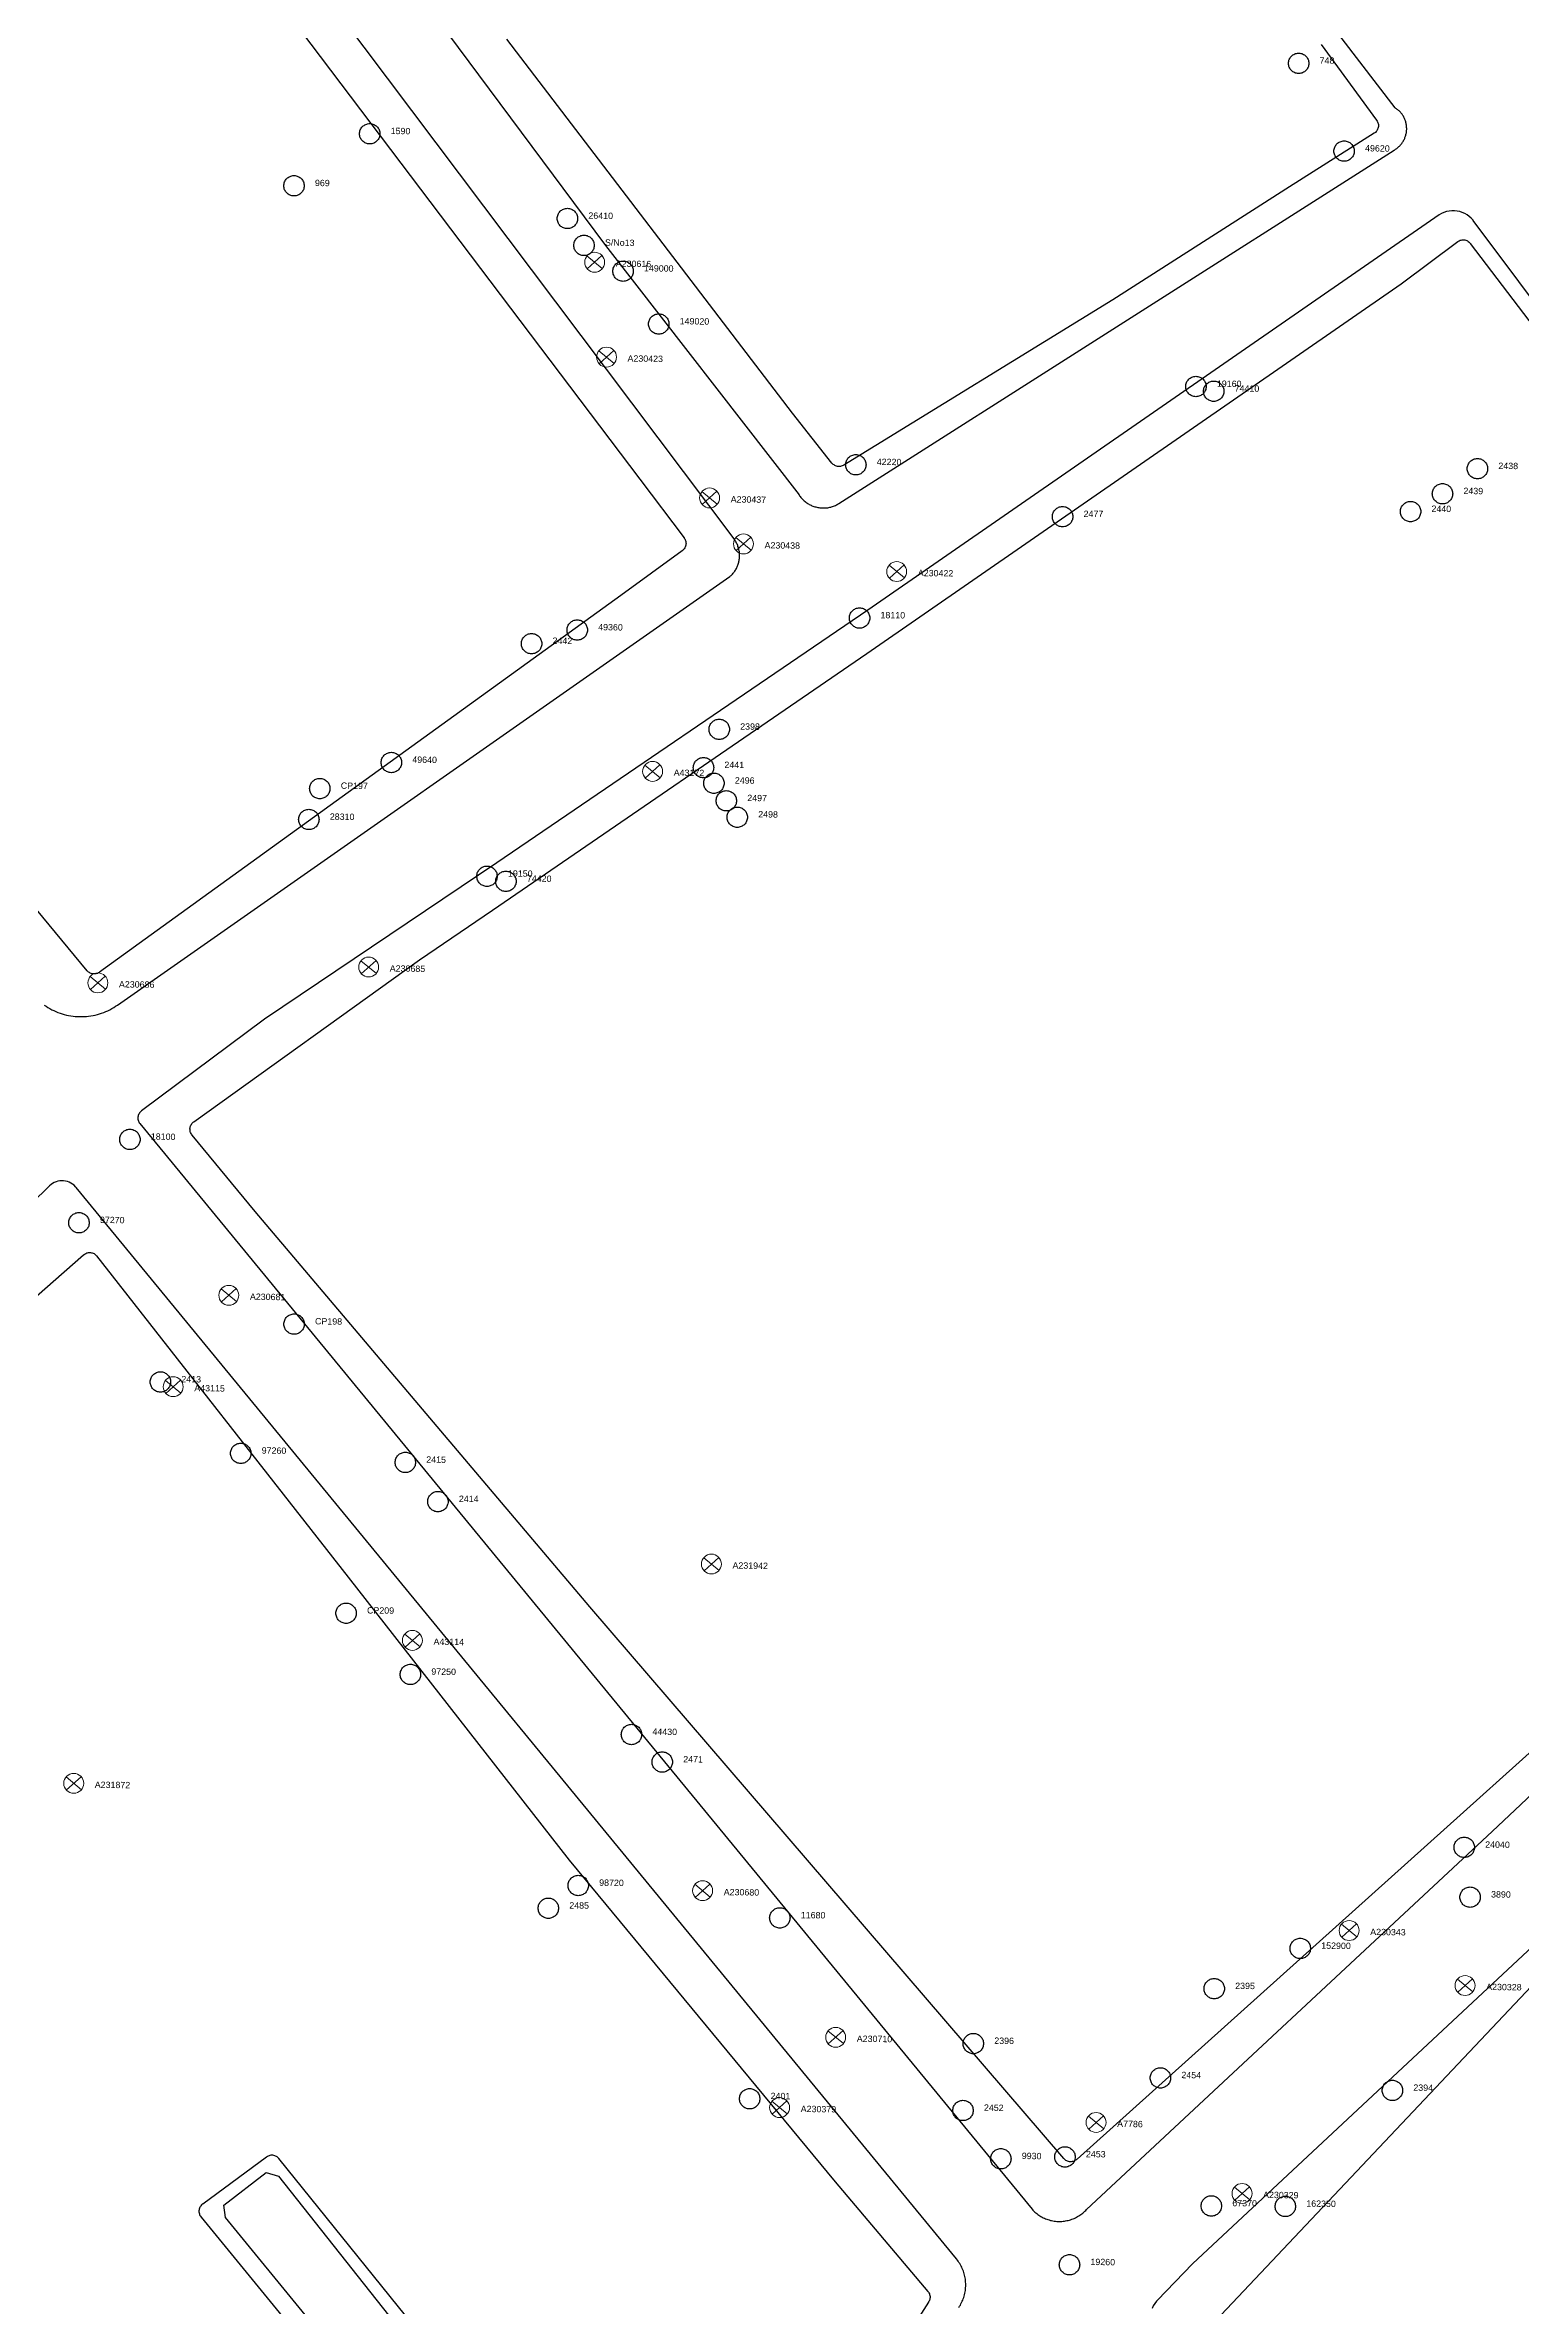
# Model space of a CAD drawing. Header units: millimetres. Extents: x 676447 to 689606, y 7455628 to 7463967.
# Drawn here: x 685771 to 685934, y 7458532.3 to 7458782 of the extents above; entities that cross this region are included whole.
import ezdxf

# ---------------------------------------------------------------- set-up
doc = ezdxf.new("R2010")
doc.units = ezdxf.units.MM
doc.header["$LTSCALE"] = 0.1
doc.header["$MEASUREMENT"] = 0
doc.linetypes.add('PHANTOM2', pattern=[1.25, 0.625, -0.125, 0.125, -0.125, 0.125, -0.125])
doc.layers.add('10.4-Postes', color=1, linetype='Continuous', lineweight=0)
for name, color, linetype in [('Caixas Subterrâneas', 5, 'Continuous'), ('LEGENDAS_INFRAESTRUTURAS', 7, 'Continuous'), ('MUB_MEIOFIO', 7, 'Continuous'), ('MUB_QUADRAS', 7, 'Continuous'), ('NOS_DE_INFRAESTRUTURA', 7, 'Continuous')]:
    doc.layers.add(name, color=color, linetype=linetype)
doc.styles.get("Standard").update_dxf_attribs({"font": 'arial.ttf'})

# ---------------------------------------------------------------- blocks, each defined once
blk = doc.blocks.new('MHMZ')
at = {"linetype": 'PHANTOM2'}
blk.add_circle((0, 0), 0.0000101, dxfattribs=at)
blk = doc.blocks.new('PTPT')
at = {"layer": '10.4-Postes', "color": 1, "linetype": 'PHANTOM2'}
for points in [[(-0.0000079, 0.0000104), (0.0000075, -0.000002)], [(0.000007, 0.0000109), (-0.0000074, -0.0000025)]]:
    blk.add_lwpolyline(points, dxfattribs=at)
at = {"layer": '10.4-Postes', "color": 1}
blk.add_circle((-0.0000002, 0.0000042), 0.00000987, dxfattribs=at)

msp = doc.modelspace()

# ---------------------------------------------------------------- linework, layer by layer
at = {"layer": 'MUB_MEIOFIO', "linetype": 'Continuous'}
for points in [[(685920.05, 7458775.09), (685851.31, 7458864.61)], [(685783.96, 7458825.65), (685832.88, 7458759.89), (685854.23, 7458732.35), (685854.29, 7458732.26), (685854.36, 7458732.17), (685854.42, 7458732.08), (685854.5, 7458732), (685854.57, 7458731.92), (685854.65, 7458731.84), (685854.73, 7458731.76), (685854.81, 7458731.69), (685854.9, 7458731.62), (685854.99, 7458731.55), (685855.08, 7458731.48), (685855.17, 7458731.42), (685855.26, 7458731.36), (685855.36, 7458731.31), (685855.46, 7458731.25), (685855.56, 7458731.21), (685855.66, 7458731.16), (685855.76, 7458731.12), (685855.87, 7458731.08), (685855.97, 7458731.05), (685856.08, 7458731.02), (685856.19, 7458730.99), (685856.3, 7458730.97), (685856.41, 7458730.95), (685856.52, 7458730.93), (685856.63, 7458730.92), (685856.74, 7458730.91), (685856.85, 7458730.91), (685856.96, 7458730.91), (685857.07, 7458730.91), (685857.18, 7458730.92), (685857.29, 7458730.93), (685857.4, 7458730.94), (685857.51, 7458730.96), (685857.62, 7458730.99), (685857.73, 7458731.01), (685857.83, 7458731.04), (685857.94, 7458731.08), (685858.05, 7458731.11), (685858.15, 7458731.15), (685858.25, 7458731.2), (685858.35, 7458731.25), (685858.45, 7458731.3), (685858.55, 7458731.35), (685858.64, 7458731.41), (685919.92, 7458770.41), (685920, 7458770.46), (685920.08, 7458770.51), (685920.16, 7458770.56), (685920.24, 7458770.61), (685920.31, 7458770.67), (685920.38, 7458770.73), (685920.45, 7458770.8), (685920.52, 7458770.86), (685920.58, 7458770.93), (685920.65, 7458771), (685920.71, 7458771.07), (685920.77, 7458771.14), (685920.82, 7458771.22), (685920.87, 7458771.3), (685920.92, 7458771.38), (685920.97, 7458771.46), (685921.02, 7458771.54), (685921.06, 7458771.62), (685921.1, 7458771.71), (685921.13, 7458771.8), (685921.16, 7458771.88), (685921.19, 7458771.97), (685921.22, 7458772.06), (685921.24, 7458772.15), (685921.26, 7458772.25), (685921.28, 7458772.34), (685921.29, 7458772.43), (685921.3, 7458772.52), (685921.31, 7458772.62), (685921.32, 7458772.71), (685921.32, 7458772.81), (685921.31, 7458772.9), (685921.31, 7458772.99), (685921.3, 7458773.09), (685921.29, 7458773.18), (685921.27, 7458773.27), (685921.25, 7458773.36), (685921.23, 7458773.46), (685921.21, 7458773.55), (685921.18, 7458773.64), (685921.15, 7458773.72), (685921.12, 7458773.81), (685921.08, 7458773.9), (685921.04, 7458773.98), (685921, 7458774.07), (685920.95, 7458774.15), (685920.9, 7458774.23), (685920.85, 7458774.31), (685920.8, 7458774.38), (685920.74, 7458774.46), (685920.68, 7458774.53), (685920.62, 7458774.6), (685920.56, 7458774.67), (685920.49, 7458774.74), (685920.42, 7458774.8), (685920.35, 7458774.86), (685920.28, 7458774.92), (685920.2, 7458774.98), (685920.13, 7458775.03), (685920.05, 7458775.09)], [(685770.89, 7458676.03), (685771.1, 7458675.89), (685771.31, 7458675.76), (685771.52, 7458675.64), (685771.74, 7458675.52), (685771.96, 7458675.42), (685772.18, 7458675.32), (685772.41, 7458675.22), (685772.64, 7458675.14), (685772.88, 7458675.06), (685773.11, 7458674.99), (685773.35, 7458674.93), (685773.59, 7458674.88), (685773.83, 7458674.84), (685774.08, 7458674.81), (685774.32, 7458674.78), (685774.57, 7458674.76), (685774.81, 7458674.75), (685775.06, 7458674.75), (685775.31, 7458674.76), (685775.55, 7458674.78), (685775.8, 7458674.81), (685776.04, 7458674.84), (685776.28, 7458674.88), (685776.52, 7458674.93), (685776.76, 7458674.99), (685777, 7458675.06), (685777.23, 7458675.14), (685777.46, 7458675.22), (685777.69, 7458675.31), (685777.92, 7458675.41), (685778.14, 7458675.52), (685778.36, 7458675.64), (685778.57, 7458675.76), (685778.78, 7458675.89), (685778.98, 7458676.03), (685846.59, 7458723.33), (685846.67, 7458723.4), (685846.74, 7458723.47), (685846.82, 7458723.54), (685846.89, 7458723.62), (685846.96, 7458723.7), (685847.02, 7458723.78), (685847.08, 7458723.87), (685847.14, 7458723.95), (685847.2, 7458724.04), (685847.26, 7458724.13), (685847.31, 7458724.22), (685847.35, 7458724.32), (685847.4, 7458724.41), (685847.44, 7458724.51), (685847.48, 7458724.61), (685847.51, 7458724.7), (685847.54, 7458724.8), (685847.57, 7458724.91), (685847.59, 7458725.01), (685847.61, 7458725.11), (685847.63, 7458725.21), (685847.64, 7458725.32), (685847.65, 7458725.42), (685847.66, 7458725.53), (685847.66, 7458725.63), (685847.66, 7458725.74), (685847.66, 7458725.84), (685847.65, 7458725.95), (685847.64, 7458726.05), (685847.62, 7458726.16), (685847.6, 7458726.26), (685847.58, 7458726.36), (685847.56, 7458726.46), (685847.53, 7458726.56), (685847.49, 7458726.66), (685847.46, 7458726.76), (685847.42, 7458726.86), (685847.37, 7458726.96), (685847.33, 7458727.05), (685847.28, 7458727.14), (685847.23, 7458727.23), (685847.17, 7458727.32), (685847.11, 7458727.41), (685847.05, 7458727.49), (685827.38, 7458753.66), (685803.54, 7458785.36)], [(685948.82, 7458735.71), (685928.67, 7458762.65), (685928.64, 7458762.69), (685928.44, 7458762.91), (685928.22, 7458763.1), (685927.98, 7458763.28), (685927.73, 7458763.42), (685927.46, 7458763.54), (685927.18, 7458763.63), (685926.89, 7458763.69), (685926.59, 7458763.73), (685926.3, 7458763.72), (685926, 7458763.69), (685925.72, 7458763.63), (685925.43, 7458763.54), (685925.17, 7458763.42), (685924.91, 7458763.27), (685861.82, 7458719.63), (685820.87, 7458691.72), (685795.23, 7458674.49), (685781.64, 7458664.36), (685781.56, 7458664.29), (685781.49, 7458664.21), (685781.42, 7458664.13), (685781.37, 7458664.04), (685781.32, 7458663.95), (685781.28, 7458663.85), (685781.26, 7458663.75), (685781.24, 7458663.65), (685781.24, 7458663.54), (685781.24, 7458663.44), (685781.26, 7458663.33), (685781.29, 7458663.23), (685781.33, 7458663.14), (685781.38, 7458663.04), (685781.44, 7458662.96), (685879.95, 7458543.08)], [(685871.88, 7458532.24), (685871.96, 7458532.37), (685872.04, 7458532.5), (685872.11, 7458532.64), (685872.18, 7458532.78), (685872.25, 7458532.92), (685872.31, 7458533.06), (685872.36, 7458533.21), (685872.41, 7458533.36), (685872.46, 7458533.5), (685872.5, 7458533.65), (685872.53, 7458533.81), (685872.56, 7458533.96), (685872.59, 7458534.11), (685872.61, 7458534.27), (685872.62, 7458534.42), (685872.63, 7458534.58), (685872.63, 7458534.73), (685872.63, 7458534.89), (685872.62, 7458535.04), (685872.61, 7458535.2), (685872.59, 7458535.35), (685872.57, 7458535.5), (685872.54, 7458535.66), (685872.5, 7458535.81), (685872.46, 7458535.96), (685872.42, 7458536.11), (685872.37, 7458536.25), (685872.31, 7458536.4), (685872.25, 7458536.54), (685872.19, 7458536.68), (685872.12, 7458536.82), (685872.05, 7458536.96), (685871.97, 7458537.09), (685871.89, 7458537.22), (685871.8, 7458537.35), (685871.71, 7458537.48), (685871.61, 7458537.6), (685774.43, 7458655.89), (685774.35, 7458655.98), (685774.19, 7458656.13), (685774.03, 7458656.26), (685773.85, 7458656.37), (685773.66, 7458656.47), (685773.46, 7458656.54), (685773.25, 7458656.59), (685773.04, 7458656.62), (685772.83, 7458656.63), (685772.62, 7458656.61), (685772.41, 7458656.57), (685772.21, 7458656.52), (685772.01, 7458656.44), (685771.82, 7458656.34), (685771.65, 7458656.22), (685771.49, 7458656.08), (685771.34, 7458655.93), (685759.6, 7458644.48)], [(685879.95, 7458543.08), (685880.05, 7458542.98), (685880.15, 7458542.88), (685880.25, 7458542.78), (685880.36, 7458542.69), (685880.47, 7458542.6), (685880.58, 7458542.52), (685880.7, 7458542.44), (685880.82, 7458542.36), (685880.94, 7458542.29), (685881.06, 7458542.22), (685881.19, 7458542.15), (685881.32, 7458542.09), (685881.45, 7458542.04), (685881.58, 7458541.99), (685881.71, 7458541.94), (685881.85, 7458541.9), (685881.98, 7458541.86), (685882.12, 7458541.83), (685882.26, 7458541.81), (685882.4, 7458541.78), (685882.54, 7458541.77), (685882.68, 7458541.75), (685882.82, 7458541.75), (685882.96, 7458541.74), (685883.1, 7458541.74), (685883.24, 7458541.75), (685883.38, 7458541.76), (685883.53, 7458541.78), (685883.66, 7458541.8), (685883.8, 7458541.83), (685883.94, 7458541.86), (685884.08, 7458541.89), (685884.21, 7458541.93), (685884.35, 7458541.98), (685884.48, 7458542.03), (685884.61, 7458542.08), (685884.74, 7458542.14), (685884.86, 7458542.21), (685884.99, 7458542.27), (685885.11, 7458542.35), (685885.23, 7458542.42), (685885.35, 7458542.5), (685885.46, 7458542.59), (685885.57, 7458542.67), (685885.68, 7458542.77), (685885.78, 7458542.86), (685885.88, 7458542.96), (685885.98, 7458543.06), (685930.74, 7458584.8), (686004.85, 7458654.55)], [(686009.06, 7458648.17), (685995.89, 7458635.67), (685976.83, 7458615.82), (685958.85, 7458595.63), (685936.36, 7458573.15), (685897.68, 7458537.07), (685893.8, 7458533.04), (685893.69, 7458532.93), (685893.5, 7458532.68), (685893.33, 7458532.41), (685893.2, 7458532.13)], [(685818.94, 7458507.9), (685790.91, 7458542.17), (685790.72, 7458543.54), (685795.4, 7458547.16), (685796.76, 7458546.73), (685808.91, 7458531.4)]]:
    msp.add_lwpolyline(points, dxfattribs=at)
at = {"layer": 'MUB_QUADRAS', "linetype": 'Continuous'}
for points in [[(685749.58, 7458849.21), (685836.65, 7458734.09), (685841.55, 7458727.6), (685841.56, 7458727.59), (685841.61, 7458727.5), (685841.66, 7458727.41), (685841.7, 7458727.31), (685841.73, 7458727.21), (685841.74, 7458727.1), (685841.75, 7458727), (685841.74, 7458726.9), (685841.73, 7458726.79), (685841.7, 7458726.69), (685841.66, 7458726.59), (685841.61, 7458726.5), (685841.56, 7458726.41), (685841.49, 7458726.33), (685841.42, 7458726.26), (685841.34, 7458726.19), (685834.54, 7458721.25), (685777.01, 7458679.65), (685776.98, 7458679.63), (685776.89, 7458679.57), (685776.79, 7458679.53), (685776.69, 7458679.5), (685776.59, 7458679.47), (685776.49, 7458679.46), (685776.38, 7458679.46), (685776.28, 7458679.47), (685776.17, 7458679.49), (685776.07, 7458679.52), (685775.98, 7458679.56), (685775.89, 7458679.62), (685775.8, 7458679.68), (685775.72, 7458679.75), (685775.65, 7458679.82), (685674.84, 7458801.82)], [(685911.86, 7458782.06), (685918, 7458773.72), (685918.06, 7458773.63), (685918.11, 7458773.54), (685918.15, 7458773.44), (685918.17, 7458773.34), (685918.19, 7458773.23), (685918.2, 7458773.13), (685918.19, 7458773.02), (685918.18, 7458772.92), (685918.15, 7458772.82), (685918.11, 7458772.72), (685918.07, 7458772.63), (685918.01, 7458772.54), (685917.94, 7458772.46), (685917.87, 7458772.38), (685917.79, 7458772.32), (685917.73, 7458772.28), (685908.37, 7458766.38), (685888.88, 7458753.89), (685859.17, 7458735.64), (685859.09, 7458735.59), (685858.99, 7458735.55), (685858.89, 7458735.52), (685858.79, 7458735.5), (685858.68, 7458735.49), (685858.58, 7458735.49), (685858.48, 7458735.5), (685858.37, 7458735.53), (685858.27, 7458735.56), (685858.18, 7458735.6), (685858.09, 7458735.66), (685858.01, 7458735.72), (685857.93, 7458735.79), (685857.86, 7458735.87), (685853.52, 7458741.37), (685821.98, 7458782.67)], [(685787.21, 7458661.68), (685787.15, 7458661.77), (685787.1, 7458661.86), (685787.05, 7458661.95), (685787.02, 7458662.05), (685787, 7458662.16), (685786.99, 7458662.26), (685786.98, 7458662.36), (685786.99, 7458662.47), (685787.02, 7458662.57), (685787.05, 7458662.67), (685787.09, 7458662.77), (685787.14, 7458662.86), (685787.2, 7458662.94), (685787.27, 7458663.02), (685787.35, 7458663.09), (685787.4, 7458663.13), (685812.34, 7458681.03), (685820.39, 7458686.52), (685861.73, 7458714.83), (685920.7, 7458755.64), (685926.95, 7458760.32), (685927.03, 7458760.37), (685927.12, 7458760.42), (685927.22, 7458760.46), (685927.32, 7458760.49), (685927.43, 7458760.51), (685927.53, 7458760.51), (685927.63, 7458760.51), (685927.74, 7458760.5), (685927.84, 7458760.47), (685927.94, 7458760.43), (685928.03, 7458760.39), (685928.12, 7458760.33), (685928.2, 7458760.27), (685928.28, 7458760.19), (685928.34, 7458760.12), (685943.14, 7458740.64)], [(685960.14, 7458616.16), (685884.92, 7458548.61), (685884.86, 7458548.57), (685884.78, 7458548.5), (685884.69, 7458548.45), (685884.6, 7458548.4), (685884.5, 7458548.37), (685884.4, 7458548.34), (685884.29, 7458548.33), (685884.19, 7458548.33), (685884.08, 7458548.33), (685883.98, 7458548.35), (685883.88, 7458548.38), (685883.78, 7458548.42), (685883.69, 7458548.47), (685883.6, 7458548.53), (685883.53, 7458548.6), (685883.45, 7458548.68), (685831.12, 7458609.59), (685794.2, 7458653.25), (685787.21, 7458661.68)], [(685758.4, 7458633.7), (685775.23, 7458648.44), (685775.31, 7458648.51), (685775.4, 7458648.57), (685775.49, 7458648.62), (685775.59, 7458648.66), (685775.69, 7458648.69), (685775.79, 7458648.7), (685775.89, 7458648.71), (685776, 7458648.71), (685776.1, 7458648.69), (685776.2, 7458648.67), (685776.3, 7458648.63), (685776.4, 7458648.59), (685776.49, 7458648.53), (685776.57, 7458648.47), (685776.64, 7458648.39), (685776.68, 7458648.35), (685804.46, 7458612.86), (685828.84, 7458581.63), (685858.22, 7458546.1), (685868.45, 7458534.02), (685868.52, 7458533.94), (685868.57, 7458533.85), (685868.62, 7458533.76), (685868.65, 7458533.66), (685868.67, 7458533.55), (685868.69, 7458533.45), (685868.69, 7458533.35), (685868.68, 7458533.24), (685868.66, 7458533.14), (685868.63, 7458533.04), (685868.59, 7458532.94), (685868.54, 7458532.85), (685868.53, 7458532.84), (685860.32, 7458519.96)], [(685898.33, 7458528.79), (685979.35, 7458614.56)], [(685842.3, 7458492.31), (685796.81, 7458548.68), (685796.77, 7458548.72), (685796.7, 7458548.79), (685796.62, 7458548.86), (685796.53, 7458548.92), (685796.43, 7458548.96), (685796.34, 7458549), (685796.23, 7458549.03), (685796.13, 7458549.04), (685796.03, 7458549.05), (685795.92, 7458549.04), (685795.82, 7458549.02), (685795.72, 7458549), (685795.62, 7458548.96), (685795.53, 7458548.91), (685795.44, 7458548.85), (685788.39, 7458543.66), (685788.35, 7458543.63), (685788.27, 7458543.56), (685788.2, 7458543.48), (685788.14, 7458543.4), (685788.09, 7458543.31), (685788.05, 7458543.21), (685788.01, 7458543.11), (685787.99, 7458543.01), (685787.98, 7458542.91), (685787.98, 7458542.8), (685787.99, 7458542.7), (685788.02, 7458542.59), (685788.05, 7458542.5), (685788.09, 7458542.4), (685788.14, 7458542.31), (685788.21, 7458542.23), (685834.76, 7458485.31)]]:
    msp.add_lwpolyline(points, dxfattribs=at)

# ---------------------------------------------------------------- block references
at = {"layer": 'Caixas Subterrâneas', "color": 40}
for p, xscale, yscale, zscale, rotation in [((685909.39, 7458780), 111319.4907932736, 111319.4907932736, 111319.4907932736, 359.2921380232755), ((685806.83, 7458772.22), 111319.4907932735, 111319.4907932735, 111319.4907932735, 359.2925258376582), ((685914.41, 7458770.31), 111319.4907932736, 111319.4907932736, 111319.4907932736, 359.2921159220984), ((685798.47, 7458766.48), 111319.4907932736, 111319.4907932736, 111319.4907932736, 359.2925558753544), ((685828.66, 7458762.87), 111319.4907932735, 111319.4907932735, 111319.4907932735, 359.292439881209), ((685830.49, 7458759.9), 111319.4907932736, 111319.4907932736, 111319.4907932736, 359.292432019642), ((685834.8, 7458757.05), 111319.4907932736, 111319.4907932736, 111319.4907932736, 359.2924147041298), ((685838.74, 7458751.22), 111319.4907932736, 111319.4907932736, 111319.4907932736, 359.2923979041673), ((685898.05, 7458744.32), 111319.4907932735, 111319.4907932735, 111319.4907932735, 359.2921700956348), ((685900.01, 7458743.8), 111319.4907932736, 111319.4907932736, 111319.4907932736, 359.2921624796392), ((685860.5, 7458735.68), 111319.4907932735, 111319.4907932735, 111319.4907932735, 359.2923102904105), ((685929.13, 7458735.25), 111319.4907932735, 111319.4907932735, 111319.4907932735, 359.2920490345202), ((685925.27, 7458732.48), 111319.4907932736, 111319.4907932736, 111319.4907932736, 359.2920628626504), ((685883.33, 7458729.95), 111319.4907932736, 111319.4907932736, 111319.4907932736, 359.2922216398388), ((685921.75, 7458730.51), 111319.4907932736, 111319.4907932736, 111319.4907932736, 359.2920756543108), ((685860.91, 7458718.76), 111319.4907932735, 111319.4907932735, 111319.4907932735, 359.2923035062532), ((685824.7, 7458715.93), 111319.4907932735, 111319.4907932735, 111319.4907932735, 359.2924404055362), ((685829.74, 7458717.44), 111319.4907932736, 111319.4907932736, 111319.4907932736, 359.2924216982789), ((685845.42, 7458706.47), 111319.4907932736, 111319.4907932736, 111319.4907932736, 359.2923586380443), ((685809.22, 7458702.81), 111319.4907932736, 111319.4907932736, 111319.4907932736, 359.2924952515835), ((685843.68, 7458702.24), 111319.4907932736, 111319.4907932736, 111319.4907932736, 359.2923639463796), ((685801.32, 7458699.93), 111319.4907932736, 111319.4907932736, 111319.4907932736, 359.2925243889998), ((685844.83, 7458700.52), 111319.4907932736, 111319.4907932736, 111319.4907932736, 359.2923590113926), ((685846.2, 7458698.58), 111319.4907932736, 111319.4907932736, 111319.4907932736, 359.2923532215448), ((685800.11, 7458696.52), 111319.4907932736, 111319.4907932736, 111319.4907932736, 359.2925279640008), ((685847.41, 7458696.77), 111319.4907932736, 111319.4907932736, 111319.4907932736, 359.2923480452681), ((685819.78, 7458690.25), 111319.4907932735, 111319.4907932735, 111319.4907932735, 359.2924511441743), ((685821.87, 7458689.69), 111319.4907932736, 111319.4907932736, 111319.4907932736, 359.2924430337765), ((685780.35, 7458661.2), 111319.4907932736, 111319.4907932736, 111319.4907932736, 359.2925922034948), ((685774.73, 7458652), 111319.4907932735, 111319.4907932735, 111319.4907932735, 359.2926107386093), ((685798.48, 7458640.81), 111319.4907932735, 111319.4907932735, 111319.4907932735, 359.292516868341), ((685783.72, 7458634.42), 111319.4907932736, 111319.4907932736, 111319.4907932736, 359.2925710823593), ((685792.59, 7458626.54), 111319.4907932735, 111319.4907932735, 111319.4907932735, 359.2925348558803), ((685810.76, 7458625.54), 111319.4907932736, 111319.4907932736, 111319.4907932736, 359.2924654300866), ((685814.36, 7458621.21), 111319.4907932736, 111319.4907932736, 111319.4907932736, 359.2924503700292), ((685804.22, 7458608.89), 111319.4907932736, 111319.4907932736, 111319.4907932736, 359.2924851576144), ((685811.32, 7458602.13), 111319.4907932736, 111319.4907932736, 111319.4907932736, 359.2924560232921), ((685835.73, 7458595.5), 111319.4907932736, 111319.4907932736, 111319.4907932736, 359.2923610742041), ((685839.13, 7458592.46), 111319.4907932736, 111319.4907932736, 111319.4907932736, 359.292347197839), ((685927.67, 7458583.04), 111319.4907932736, 111319.4907932736, 111319.4907932736, 359.2920073579807), ((685829.85, 7458578.83), 111319.4907932736, 111319.4907932736, 111319.4907932736, 359.2923782965267), ((685826.55, 7458576.32), 111319.4907932736, 111319.4907932736, 111319.4907932736, 359.2923900849534), ((685928.32, 7458577.54), 111319.4907932736, 111319.4907932736, 111319.4907932736, 359.2920031659801), ((685852.11, 7458575.25), 111319.4907932736, 111319.4907932736, 111319.4907932736, 359.2922924655369), ((685909.57, 7458571.88), 111319.4907932735, 111319.4907932735, 111319.4907932735, 359.2920727835684), ((685900.07, 7458567.44), 111319.4907932736, 111319.4907932736, 111319.4907932736, 359.2921075341246), ((685873.47, 7458561.38), 111319.4907932736, 111319.4907932736, 111319.4907932736, 359.2922068886778), ((685894.13, 7458557.59), 111319.4907932736, 111319.4907932736, 111319.4907932736, 359.2921270940629), ((685919.74, 7458556.2), 111319.4907932736, 111319.4907932736, 111319.4907932736, 359.2920292006221), ((685848.78, 7458555.28), 111319.4907932736, 111319.4907932736, 111319.4907932736, 359.2922989611895), ((685872.33, 7458553.99), 111319.4907932736, 111319.4907932736, 111319.4907932736, 359.2922089224792), ((685876.51, 7458548.66), 111319.4907932735, 111319.4907932735, 111319.4907932735, 359.2921913901956), ((685883.59, 7458548.86), 111319.4907932736, 111319.4907932736, 111319.4907932736, 359.2921645019865), ((685899.75, 7458543.45), 111319.4907932736, 111319.4907932736, 111319.4907932736, 359.2921013154661), ((685907.92, 7458543.4), 111319.4907932735, 111319.4907932735, 111319.4907932735, 359.2920702311854), ((685884.09, 7458536.96), 111319.4907932736, 111319.4907932736, 111319.4907932736, 359.292158893387)]:
    msp.add_blockref('MHMZ', p, dxfattribs=dict(at, xscale=xscale, yscale=yscale, zscale=zscale, rotation=rotation))
at = {"layer": 'NOS_DE_INFRAESTRUTURA', "color": 1}
for p, xscale, yscale, zscale, rotation in [((685831.68, 7458757.57), 111319.4907932736, 111319.4907932736, 111319.4907932736, 359.2924267517266), ((685832.99, 7458747.1), 111319.4907932736, 111319.4907932736, 111319.4907932736, 359.2924185414677), ((685844.37, 7458731.55), 111319.4907932736, 111319.4907932736, 111319.4907932736, 359.2923704156846), ((685848.11, 7458726.47), 111319.4907932736, 111319.4907932736, 111319.4907932736, 359.2923545916733), ((685865.03, 7458723.42), 111319.4907932735, 111319.4907932735, 111319.4907932735, 359.2922892618673), ((685838.08, 7458701.36), 111319.4907932736, 111319.4907932736, 111319.4907932736, 359.2923849592654), ((685806.73, 7458679.76), 111319.4907932735, 111319.4907932735, 111319.4907932735, 359.2924975565078), ((685776.83, 7458678.01), 111319.4907932736, 111319.4907932736, 111319.4907932736, 359.2926107963929), ((685791.29, 7458643.52), 111319.4907932736, 111319.4907932736, 111319.4907932736, 359.2925450691372), ((685785.15, 7458633.43), 111319.4907932736, 111319.4907932736, 111319.4907932736, 359.2925653209349), ((685844.57, 7458613.85), 111319.4907932736, 111319.4907932736, 111319.4907932736, 359.2923331176283), ((685811.56, 7458605.42), 111319.4907932735, 111319.4907932735, 111319.4907932735, 359.2924561447441), ((685774.17, 7458589.64), 111319.4907932735, 111319.4907932735, 111319.4907932735, 359.2925935437512), ((685843.6, 7458577.79), 111319.4907932736, 111319.4907932736, 111319.4907932736, 359.2923256365347), ((685914.98, 7458573.39), 111319.4907932735, 111319.4907932735, 111319.4907932735, 359.2920526532687), ((685927.78, 7458567.32), 111319.4907932736, 111319.4907932736, 111319.4907932736, 359.2920020751565), ((685858.29, 7458561.6), 111319.4907932736, 111319.4907932736, 111319.4907932736, 359.2922647383351), ((685852.1, 7458553.84), 111319.4907932735, 111319.4907932735, 111319.4907932735, 359.2922858815887), ((685887.04, 7458552.2), 111319.4907932736, 111319.4907932736, 111319.4907932736, 359.2921523846718), ((685903.16, 7458544.36), 111319.4907932735, 111319.4907932735, 111319.4907932735, 359.292088646697)]:
    msp.add_blockref('PTPT', p, dxfattribs=dict(at, xscale=xscale, yscale=yscale, zscale=zscale, rotation=rotation))

# ---------------------------------------------------------------- texts
at = {"layer": 'LEGENDAS_INFRAESTRUTURAS', "color": 5}
for s, rotation, p in [('748', 359.2921, (685911.7, 7458779.97)), ('1590', 359.2925, (685809.14, 7458772.19)), ('49620', 359.2921, (685916.72, 7458770.28)), ('969', 359.2925, (685800.78, 7458766.45)), ('26410', 359.2924, (685830.97, 7458762.84)), ('S/No13', 359.2924, (685832.8, 7458759.87)), ('149000', 359.2924, (685837.11, 7458757.03)), ('149020', 359.2924, (685841.05, 7458751.19)), ('19160', 359.2922, (685900.36, 7458744.29)), ('74410', 359.2922, (685902.32, 7458743.77)), ('42220', 359.2923, (685862.81, 7458735.66)), ('2438', 359.292, (685931.44, 7458735.22)), ('2439', 359.2921, (685927.58, 7458732.45)), ('2477', 359.2922, (685885.64, 7458729.92)), ('2440', 359.2921, (685924.05, 7458730.48)), ('49360', 359.2924, (685832.05, 7458717.41)), ('18110', 359.2923, (685863.22, 7458718.74)), ('2442', 359.2924, (685827.01, 7458715.91)), ('2398', 359.2923, (685847.73, 7458706.44)), ('49640', 359.2925, (685811.53, 7458702.78)), ('2441', 359.2924, (685845.99, 7458702.21)), ('CP197', 359.2925, (685803.63, 7458699.91)), ('2496', 359.2924, (685847.14, 7458700.49)), ('28310', 359.2925, (685802.42, 7458696.49)), ('2497', 359.2923, (685848.51, 7458698.55)), ('2498', 359.2923, (685849.72, 7458696.75)), ('19150', 359.2924, (685822.09, 7458690.22)), ('74420', 359.2924, (685824.18, 7458689.66)), ('18100', 359.2926, (685782.66, 7458661.17)), ('97270', 359.2926, (685777.04, 7458651.97)), ('CP198', 359.2925, (685800.79, 7458640.78)), ('2413', 359.2926, (685786.03, 7458634.39)), ('97260', 359.2925, (685794.9, 7458626.51)), ('2415', 359.2925, (685813.07, 7458625.51)), ('2414', 359.2924, (685816.67, 7458621.18)), ('CP209', 359.2925, (685806.53, 7458608.86)), ('97250', 359.2924, (685813.63, 7458602.1)), ('44430', 359.2924, (685838.04, 7458595.47)), ('2471', 359.2923, (685841.44, 7458592.43)), ('24040', 359.292, (685929.98, 7458583.01)), ('98720', 359.2924, (685832.16, 7458578.8)), ('3890', 359.292, (685930.63, 7458577.51)), ('2485', 359.2924, (685828.86, 7458576.29)), ('11680', 359.2923, (685854.42, 7458575.22)), ('152900', 359.2921, (685911.88, 7458571.85)), ('2395', 359.2921, (685902.38, 7458567.41)), ('2396', 359.2922, (685875.78, 7458561.35)), ('2454', 359.2921, (685896.44, 7458557.56)), ('2401', 359.2923, (685851.09, 7458555.25)), ('2394', 359.292, (685922.05, 7458556.17)), ('2452', 359.2922, (685874.64, 7458553.96)), ('9930', 359.2922, (685878.82, 7458548.63)), ('2453', 359.2922, (685885.9, 7458548.83)), ('67370', 359.2921, (685902.06, 7458543.42)), ('162350', 359.2921, (685910.23, 7458543.37)), ('19260', 359.2922, (685886.4, 7458536.93))]:
    msp.add_text(s, height=0.7, rotation=rotation, dxfattribs=at).set_placement(p)
at = {"layer": 'LEGENDAS_INFRAESTRUTURAS', "color": 1}
for s, rotation, p in [('A230616', 359.2924, (685833.99, 7458757.54)), ('A230423', 359.2924, (685835.29, 7458747.07)), ('A230437', 359.2924, (685846.68, 7458731.52)), ('A230438', 359.2923, (685850.42, 7458726.45)), ('A230422', 359.2923, (685867.34, 7458723.39)), ('A43172', 359.2924, (685840.39, 7458701.34)), ('A230685', 359.2925, (685809.04, 7458679.73)), ('A230686', 359.2926, (685779.14, 7458677.98)), ('A230681', 359.2925, (685793.6, 7458643.49)), ('A43115', 359.2926, (685787.46, 7458633.4)), ('A231942', 359.2923, (685846.88, 7458613.82)), ('A43114', 359.2924, (685813.87, 7458605.4)), ('A231872', 359.2926, (685776.47, 7458589.61)), ('A230680', 359.2923, (685845.91, 7458577.76)), ('A230343', 359.292, (685917.29, 7458573.36)), ('A230328', 359.292, (685930.09, 7458567.29)), ('A230710', 359.2923, (685860.6, 7458561.57)), ('A230379', 359.2923, (685854.41, 7458553.82)), ('A7786', 359.2921, (685889.35, 7458552.17)), ('A230329', 359.2921, (685905.46, 7458544.33))]:
    msp.add_text(s, height=0.7, rotation=rotation, dxfattribs=at).set_placement(p)

doc.saveas('drawing.dxf')
